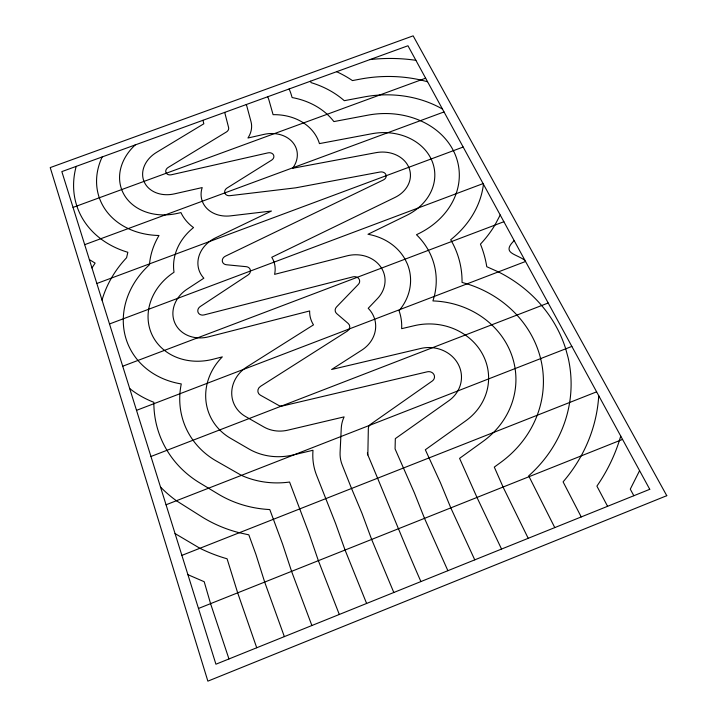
<?xml version="1.0" encoding="UTF-8"?>
<svg xmlns="http://www.w3.org/2000/svg" width="717" height="717" viewBox="0 0 717 717"><rect width="100%" height="100%" fill="white"/><g stroke="black" fill="none" stroke-linecap="round" stroke-linejoin="round"><path stroke-width="1.08" d="M420.906 581.568C402.443 539.659 385.701 497.087 367.839 454.928L368.341 428.47A5.835 5.458 -8.6 0 1 370.734 424.186L432.261 381.023A5.763 5.252 -0.9 0 0 433.937 374.561A5.763 5.252 -0.9 0 0 427.323 371.791L282.776 405.894A5.718 5.216 -21 0 1 278.59 405.356L260.307 395.13A5.691 5.144 -22.3 0 1 260.504 386.355L347.315 331.111A5.557 4.947 -11.1 0 0 348.157 323.439L336.73 313.625A5.512 4.867 -11.2 0 1 336.551 306.939L358.312 284.416A5.44 4.741 -9.6 0 0 358.885 278.779A5.44 4.741 -9.6 0 0 352.943 276.861L204.076 314.915A5.458 4.696 -22.6 0 1 198.143 312.504A5.458 4.696 -22.6 0 1 200.276 306.517L248.064 274.952A5.36 4.58 -18.2 0 0 250.341 270.004A5.36 4.58 -18.2 0 0 246.209 266.679L226.438 264.752A5.324 4.508 -19 0 1 222.315 261.131A5.324 4.508 -19 0 1 225.38 256.193L383.452 179.913A5.198 4.293 -7.3 0 0 385.916 174.607A5.198 4.293 -7.3 0 0 380.109 172.008L295.727 187.827L229.888 195.687A5.136 4.221 -16.9 0 1 224.887 193.124A5.136 4.221 -16.9 0 1 227.02 188.06L271.626 160.142A5.064 4.114 -14 0 0 273.536 154.98A5.064 4.114 -14 0 0 268.006 152.864L171.336 174.769A5.064 4.06 -19.4 0 1 165.994 172.627A5.064 4.06 -19.4 0 1 168.163 167.455L226.393 131.991A4.974 3.952 -15.9 0 0 228.606 127.572L224.708 112.39M620.734 436.088L619.336 440.695A194.522 177.816 -0.4 0 1 596.903 486.117L607.586 506.31M639.582 470.657L630.279 489.173L633.837 495.725M500.215 215.001L494.891 225.12A126.533 104.834 -7.2 0 1 480.435 244.138A132.645 115.769 -9.6 0 1 486.762 266.706L498.369 271.886A140.353 128.11 -0.7 0 1 565.704 348.82L568.106 357.649A140.353 128.11 -0.7 0 1 528.698 475.855L554.77 527.595M91.982 267.943L95.119 263.112L89.365 259.599M514.17 240.598C501.407 253.244 515.362 253.468 524.925 260.325M198.484 608.464L622.553 439.413M181.885 555.379L596.616 391.84M166.057 504.777L571.852 346.419M150.946 456.487L548.191 303.004M136.517 410.348L525.552 261.481M122.715 366.217L503.872 221.714M109.504 323.967L483.097 183.597M96.84 283.493L463.164 147.039M84.696 244.667L444.029 111.933M73.044 207.401L425.638 78.198M427.565 81.738L420.709 80.008A126.533 104.834 -7.2 0 0 360.113 79.139L352.45 80.582A123.423 100.353 -14 0 0 336.623 71.7M187.926 574.684L204.202 581.72L210.637 603.857L228.965 658.95M175.065 533.573L199.909 548.272A166.29 151.932 -21.3 0 0 227.083 558.785L237.677 592.842L256.722 647.756M581.227 516.93L563.087 481.851A167.402 152.909 -0.6 0 0 598.74 395.739M528.205 538.306L503.334 487.614L494.3 467.099L500.744 462.402A113.358 103.418 -0.8 0 0 540.699 358.93L540.699 358.93M310.434 81.218L311.079 82.634A99.708 81.03 -14 0 1 344.285 100.694L363.958 96.974A102.217 84.642 -7.2 0 1 442.47 109.065M501.542 549.061L477.181 497.867L459.579 458.36L483.061 441.394A86.416 78.807 -0.8 0 0 511.696 355.103A86.416 78.807 -0.8 0 0 432.934 300.925L434.251 296.417A81.684 71.225 -9.6 0 0 416.487 234.719L418.692 233.634A77.929 64.503 -7.3 0 0 454.193 152.3L453.395 150.678A77.929 64.503 -7.3 0 0 367.875 115.168L333.88 121.585A76.02 61.761 -14 0 0 292.115 97.557L291.29 94.787A68.993 54.411 -15.5 0 0 289.103 88.98M474.762 559.852L450.921 508.165L440.462 482.774L425.333 449.756L465.763 420.834A59.511 54.25 -0.9 0 0 482.514 354.117A59.511 54.25 -0.9 0 0 414.363 325.67L401.637 328.673A57.405 51.113 -11.1 0 0 399.046 310.694L400.005 309.52A56.258 49.034 -9.6 0 0 407.22 263.677L405.024 259.187A56.258 49.034 -9.6 0 0 368 234.271L406.709 215.36A53.667 44.409 -7.3 0 0 431.482 159.712L431.132 158.968A53.667 44.409 -7.3 0 0 371.872 133.729L319.441 143.606A52.35 42.518 -14 0 0 273.087 114.666L269.117 100.649A45.987 36.253 -15.5 0 0 267.701 96.759M447.883 570.687L424.572 518.508L414.363 492.83L395.076 448.914L395.327 438.625L448.833 400.722A32.632 29.738 -0.9 0 0 458.172 364.119A32.632 29.738 -0.9 0 0 420.771 348.471L331.613 369.497L361.807 350.12A31.476 28.017 -11.1 0 0 368.215 308.292L377.518 298.541A30.84 26.879 -9.6 0 0 381.516 268.104L380.494 266.572A30.84 26.879 -9.6 0 0 346.992 255.861L274.602 274.351A30.365 25.955 -18.2 0 0 271.761 257.278L394.959 197.462A29.424 24.351 -7.3 0 0 408.824 167.384A29.424 24.351 -7.3 0 0 375.95 152.667L292.581 168.289L292.993 167.724A28.707 23.311 -14 0 0 292.509 142.109A28.707 23.311 -14 0 0 264.017 134.375L247.939 138.014A28.16 22.388 -15.9 0 0 251.004 121.639L246.926 106.51A22.989 18.122 -15.5 0 0 246.245 104.557M393.812 592.493L371.657 539.471L361.96 513.247L351.554 488.501M351.491 488.349L342.161 464.849A33.43 31.602 -9.2 0 1 340.091 452.346L341.265 428.157A33.081 30.93 -8.6 0 1 344.115 416.873L287.813 430.164A32.417 29.549 -21 0 1 263.874 426.982L245.546 416.523A32.229 29.137 -22.3 0 1 246.98 366.853L313.49 324.873A31.207 27.551 -11.2 0 1 309.645 310.954L208.539 336.838A30.903 26.619 -22.6 0 1 174.912 323.098A30.903 26.619 -22.6 0 1 187.128 289.148L203.843 278.196A30.159 25.561 -19 0 1 215.467 237.883L271.447 211.031L230.641 215.853A29.119 23.903 -16.9 0 1 202.194 187.576L174.41 193.868A28.68 23.025 -19.4 0 1 144.135 181.706A28.68 23.025 -19.4 0 1 156.539 152.371L203.825 123.781L202.974 120.295M366.611 603.454L345.083 550.091L335.592 523.473L316.394 474.806A60.972 57.656 -9.2 0 1 312.89 451.97L312.988 450.267L292.966 454.999A59.126 53.9 -21 0 1 248.916 448.967L230.524 438.284A58.794 53.148 -22.3 0 1 222.315 356.878L213.101 359.244A56.365 48.559 -22.7 0 1 151.753 334.185A56.365 48.559 -22.7 0 1 174.025 272.254A55.003 46.632 -19 0 1 193.536 227.576A53.103 43.603 -16.9 0 1 180.935 212.59L177.547 213.361A52.314 41.998 -19.4 0 1 124.641 195.607A52.314 41.998 -19.4 0 1 135.289 144.897M339.302 614.469L318.402 560.766L309.135 533.744L289.569 482.039A85.852 78.296 -21.1 0 1 241.45 475.362L215.261 460.404A85.368 77.203 -22.3 0 1 181.267 383.936A81.846 70.526 -22.7 0 1 125.367 336.497A81.846 70.526 -22.7 0 1 149.468 264.725L149.539 263.856A79.865 67.73 -19 0 1 158.995 235.499A75.957 60.999 -19.4 0 1 102.181 156.933M311.886 625.52L291.658 571.592L282.579 544.051L269.789 509.563A112.614 102.755 -21.1 0 1 218.228 494.067L199.729 482.899A111.986 101.312 -22.4 0 1 153.85 403.707L153.85 402.3A107.353 92.547 -22.7 0 1 129.696 388.551M284.353 636.615L264.779 582.374L255.924 554.393L248.817 534.828L239.299 532.74A139.43 127.294 -21.2 0 1 202.481 517.208L176.4 500.744A138.641 125.511 -22.5 0 1 160.5 487.004M540.69 358.894L540.627 358.625A113.358 103.418 -0.8 0 0 467.054 283.86L462.044 282.417A107.147 93.461 -9.6 0 0 451.701 241.495L450.706 239.747A102.217 84.642 -7.2 0 0 483.446 184.242M367.839 454.928A5.897 5.575 -9.2 0 1 367.445 452.723M102.038 300.1A107.353 92.547 -22.7 0 1 126.586 257.717L127.832 252.285A99.627 80.035 -19.5 0 1 76.19 166.389M369.909 59.592A150.893 125.09 -7.2 0 1 415.887 60.318M649.754 489.308L215.925 664.211L61.841 171.605L407.955 45.763L649.754 489.308M666.774 495.689L207.867 681.15L50.226 167.59L413.144 35.85L666.774 495.689"/></g></svg>
